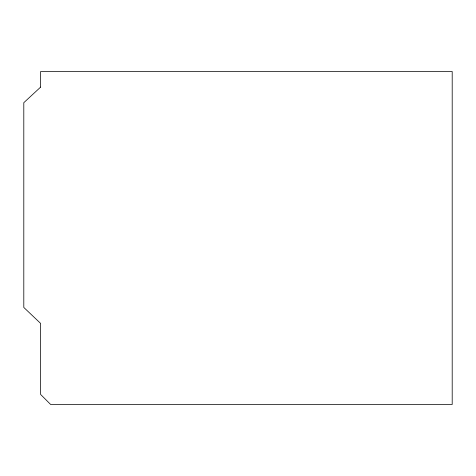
<?xml version="1.0" encoding="UTF-8"?>
<svg xmlns="http://www.w3.org/2000/svg" width="476" height="476" viewBox="0 0 476 476"><rect width="100%" height="100%" fill="white"/><g stroke="black" fill="none" stroke-linecap="round" stroke-linejoin="round"><path stroke-width="0.71" d="M40.638 87.096L23.8 102.685L23.8 307.442L40.638 323.43L40.638 394.461L50.67 404.499L452.2 404.499L452.2 71.501L40.638 71.501L40.638 87.096"/></g></svg>
